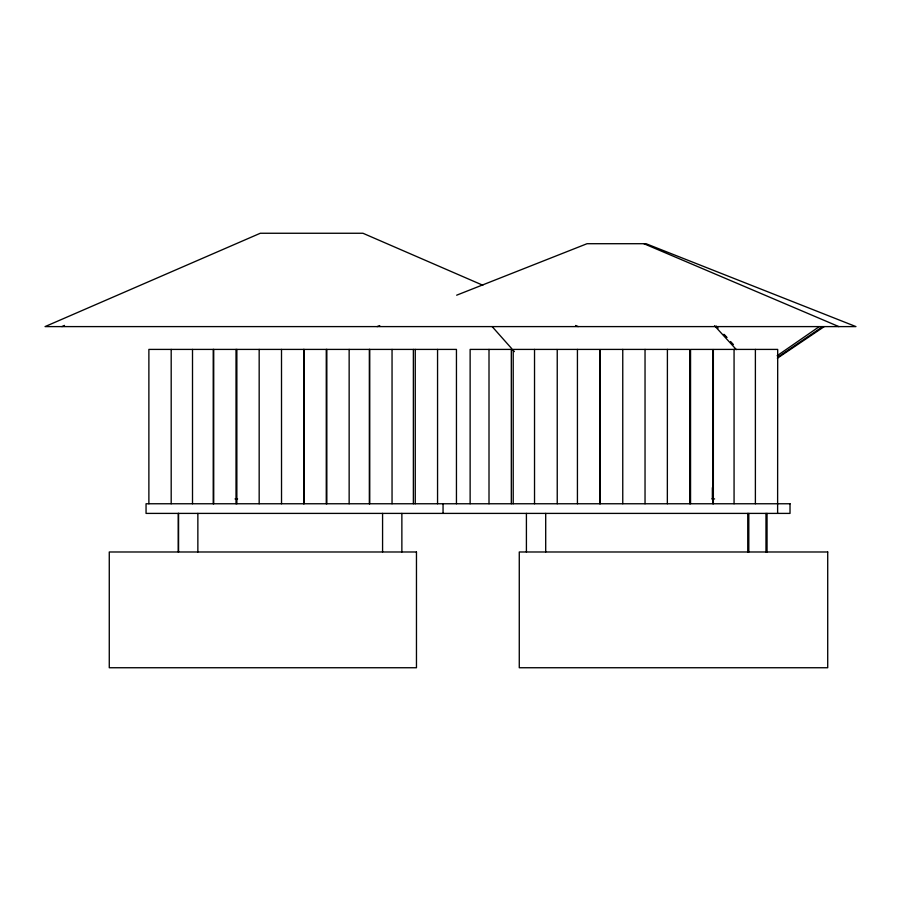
<?xml version="1.0" encoding="UTF-8"?>
<svg xmlns="http://www.w3.org/2000/svg" width="901" height="901" viewBox="0 0 901 901"><rect width="100%" height="100%" fill="white"/><g stroke="black" fill="none" stroke-linecap="round" stroke-linejoin="round"><path stroke-width="1.35" d="M777.135 355.737L819.291 326.601M777.563 357.314L822.759 326.601M777.338 358.249L824.235 326.601M61.932 326.601L64.489 325.419M377.125 326.601L379.738 325.576M456.661 295.19L587.047 243.709L646.028 243.709L855.95 326.601L45.05 326.601L260.288 233.258L362.945 233.258L482.812 285.234M556.829 349.408L513.21 349.408L513.21 503.76M235.015 498.929L237.594 498.929M711.88 498.929L714.606 498.929M643.922 243.709L838.831 326.601M575.604 325.486L578.183 326.601M716.205 326.072L718.12 328.122M726.735 337.391L723.863 334.305L726.825 337.391M730.565 341.513L733.437 344.599M714.549 325.734L736.354 349.611M492.16 326.601L514.381 351.627M777.619 513.401L777.698 349.408L713.355 349.408L713.355 503.76M767.044 513.401L767.044 551.986M765.974 513.401L765.974 551.986M755.387 349.408L755.387 503.76M748.81 513.401L748.81 551.986M747.751 513.401L747.751 551.986M734.067 349.408L734.067 503.76M712.86 503.76L712.86 349.408L690.549 349.408L690.549 503.76M712.364 487.678L712.364 498.929M689.715 503.76L689.715 349.408L600.314 349.408L600.314 503.76M667.404 349.408L667.348 503.76M645.037 349.408L645.037 503.76M622.76 349.408L622.76 503.76M599.728 503.76L599.728 349.408L557.235 349.408L557.235 503.76M577.428 349.408L577.428 503.76M545.702 513.401L545.702 551.986M534.53 349.408L534.53 503.76M526.409 513.401L526.409 551.986M511.317 503.76L511.317 349.408L470.131 349.408L470.131 503.76M489.006 349.408L489.006 503.76M456.447 503.76L456.447 349.408L148.879 349.408L148.879 503.76M443.055 503.76L443.055 513.401M437.559 349.408L437.559 503.76M415.26 349.408L415.26 503.76M413.368 349.408L413.368 503.76M401.869 513.401L401.869 551.986M392.048 349.408L392.048 503.76M382.576 513.401L382.576 551.986M369.737 349.408L369.737 503.76M369.342 349.408L369.342 503.76M349.149 349.408L349.149 503.76M326.838 349.408L326.838 503.76M326.263 349.408L326.263 503.76M303.952 349.408L303.952 503.76M303.806 349.408L303.806 503.76M281.506 349.408L281.529 503.76M259.173 349.408L259.173 503.76M236.862 349.408L236.862 503.76M236.017 349.408L236.017 503.76M213.717 349.408L213.717 503.76M213.222 349.408L213.222 503.76M197.86 513.401L197.86 551.986M192.51 349.408L192.51 503.76M178.567 513.401L178.567 551.986M178.285 513.401L178.285 551.986M171.19 349.408L171.19 503.76M790.019 503.76L146.052 503.76L146.052 513.401L790.019 513.401L790.019 503.76M416.465 551.986L109.269 551.986L109.269 667.742L416.465 667.742L416.465 551.986M827.715 551.986L519.269 551.986L519.269 667.742L827.715 667.742L827.715 551.986"/></g></svg>
